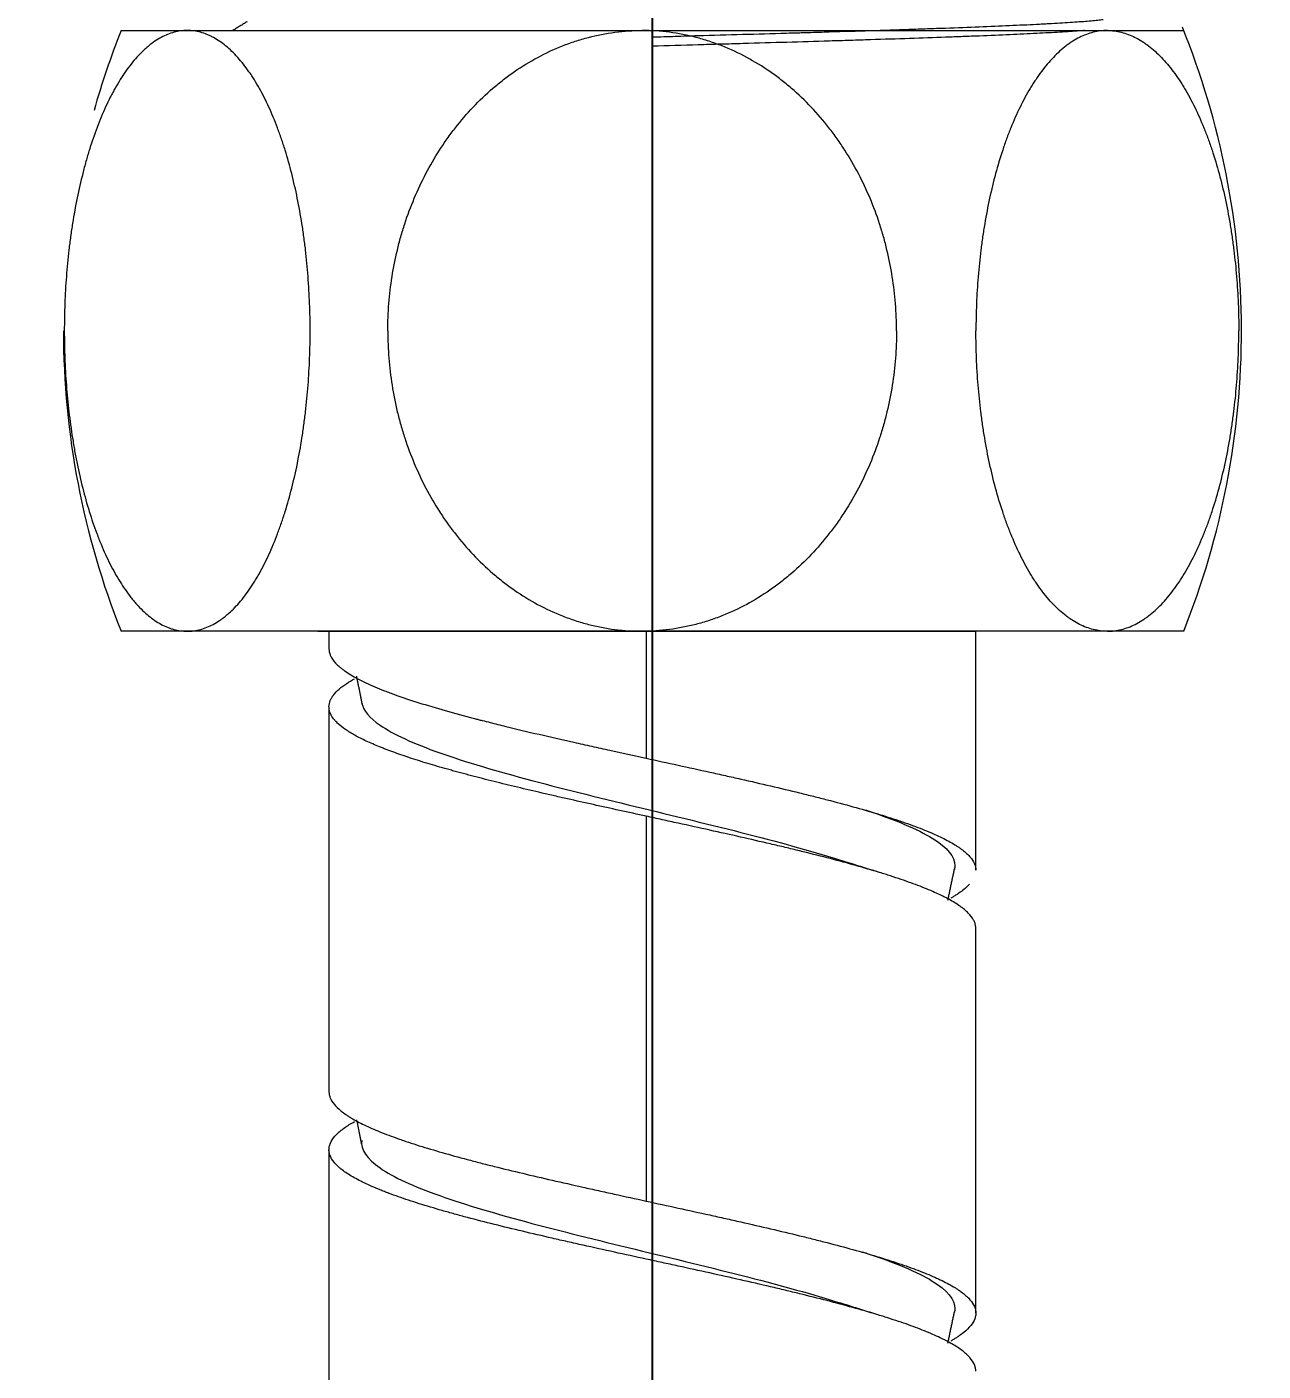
# Model space of a CAD drawing. Header units: millimetres. Extents: x 14183 to 14777, y -4239 to -3399.
# Drawn here: x 14662.99 to 14669.68, y -3946.28 to -3939 of the extents above; entities that cross this region are included whole.
import ezdxf

# ---------------------------------------------------------------- set-up
doc = ezdxf.new("R2010")
doc.units = ezdxf.units.MM
doc.header["$LTSCALE"] = 0.1
doc.linetypes.add('CENTER2', pattern=[28.575, 19.05, -3.175, 3.175, -3.175])
doc.linetypes.add('HIDDENX2', pattern=[19.05, 12.7, -6.35])
doc.layers.get('0').update_dxf_attribs({"lineweight": 15})
doc.layers.add('DIM', color=3, linetype='Continuous', lineweight=9)
doc.layers.add('HIDDEN', color=8, linetype='HIDDENX2')
doc.styles.add('ARIAL', font='arial.ttf')
doc.dimstyles.new('사본 ISO-25', dxfattribs={"dimtxt": 4, "dimasz": 3.5, "dimexe": 0.5, "dimexo": 0.625, "dimgap": 1.5, "dimtad": 1, "dimtih": 1, "dimtoh": 1, "dimdec": 1, "dimlfac": 4, "dimdsep": 46, "dimtxsty": 'ARIAL', "dimcen": 0, "dimclrd": 3, "dimclre": 3, "dimclrt": 3, "dimadec": 1, "dimazin": 0, "dimtfac": 1, "dimtdec": 1, "dimtmove": 0, "dimatfit": 3, "dimfxl": 1.25, "dimtfill": 1, "dimarcsym": 0})

# ---------------------------------------------------------------- blocks, each defined once
blk = doc.blocks.new('*D92')
at = {"layer": 'Defpoints', "color": 0, "transparency": 16777216}
for p in [(14635.0957, -3936.6247), (14681.7165, -3968.0397), (14681.7165, -3979.6624)]:
    blk.add_point(p, dxfattribs=at)
at = {"layer": 'DIM', "color": 3, "lineweight": -2, "transparency": 16777216}
for p, q in [((14635.0957, -3937.2497), (14635.0957, -3980.1624)), ((14681.7165, -3968.6647), (14681.7165, -3980.1624)), ((14638.5957, -3979.6624), (14650.3304, -3979.6624)), ((14678.2165, -3979.6624), (14666.4818, -3979.6624))]:
    blk.add_line(p, q, dxfattribs=at)
at = {"layer": 'DIM', "color": 3, "transparency": 16777216}
for points in [[(14638.5957, -3979.0791), (14638.5957, -3980.2458), (14635.0957, -3979.6624)], [(14678.2165, -3979.0791), (14678.2165, -3980.2458), (14681.7165, -3979.6624)]]:
    blk.add_solid(points, dxfattribs=at)
at = {"layer": 'DIM', "color": 3, "transparency": 16777216, "insert": (14658.4061, -3979.6624), "char_height": 4, "attachment_point": 5, "style": 'ARIAL', "bg_fill": 3, "box_fill_scale": 1.1, "bg_fill_color": 256, "bg_fill_true_color": 13158600, "bg_fill_transparency": 0}
blk.add_mtext('186.5', dxfattribs=at)

msp = doc.modelspace()

# ---------------------------------------------------------------- linework, layer by layer
at = {"linetype": 'Continuous', "lineweight": 18, "extrusion": (-1, -2.22045e-16, 0)}
for p, q in [((14663.496, -3939.0238), (14663.8539, -3939.0238)), ((14663.8539, -3942.2738), (14663.496, -3942.2738)), ((14666.3156, -3942.2738), (14663.8539, -3942.2738)), ((14664.6209, -3942.2738), (14664.6209, -3942.3689)), ((14664.6209, -3942.2738), (14666.3372, -3942.2738)), ((14668.8326, -3942.2737), (14666.3156, -3942.2737)), ((14666.3372, -3942.2738), (14668.1209, -3942.2738)), ((14668.1209, -3943.5669), (14668.1209, -3942.2738)), ((14669.246, -3942.2738), (14668.8327, -3942.2738)), ((14664.6209, -3942.6828), (14664.6209, -3944.7648)), ((14668.1209, -3945.9627), (14668.1209, -3943.8808)), ((14664.6209, -3945.0787), (14664.6209, -3947.1607))]:
    msp.add_line(p, q, dxfattribs=at)
at = {"linetype": 'Continuous', "lineweight": 18}
for start_param, end_param in [(1.190819, 1.295117), (1.570795, 1.950766)]:
    msp.add_ellipse((14667.5645, -3940.6488), major_axis=(0, 4.3812), ratio=0.999814, start_param=start_param, end_param=end_param, dxfattribs=at)
for points, knots in [([(14666.371, -3939.0583), (14666.4122, -3939.0573), (14666.4534, -3939.0561), (14666.5352, -3939.0536), (14666.576, -3939.0524), (14666.6978, -3939.0489), (14666.7784, -3939.0466), (14666.9381, -3939.0421), (14667.0173, -3939.0399), (14667.1155, -3939.037), (14667.1448, -3939.0362), (14667.1741, -3939.0353), (14667.1936, -3939.0348), (14667.2034, -3939.0345), (14667.2519, -3939.033), (14667.2903, -3939.0319), (14667.4038, -3939.0285), (14667.5512, -3939.024), (14667.691, -3939.0194), (14667.7929, -3939.016), (14667.8264, -3939.0148), (14667.8758, -3939.0131), (14667.8922, -3939.0125), (14667.9247, -3939.0113), (14667.9408, -3939.0108), (14668.0205, -3939.0079), (14668.0811, -3939.0056), (14668.1964, -3939.001), (14668.2511, -3938.9988), (14668.3545, -3938.9942), (14668.4033, -3938.9919), (14668.4604, -3938.989), (14668.4716, -3938.9884), (14668.4882, -3938.9876), (14668.4936, -3938.9873), (14668.5044, -3938.9867), (14668.5312, -3938.9853), (14668.5565, -3938.9839), (14668.6143, -3938.9804), (14668.684, -3938.9759), (14668.739, -3938.9713), (14668.7747, -3938.9679), (14668.7857, -3938.9667), (14668.8007, -3938.965), (14668.8055, -3938.9644), (14668.81, -3938.9638), (14668.8101, -3938.9638), (14668.8101, -3938.9638)], [0, 0, 0, 0, 0.036358, 0.036358, 0.072717, 0.072717, 0.145433, 0.145433, 0.21815, 0.21815, 0.236329, 0.245419, 0.245419, 0.254508, 0.254508, 0.290867, 0.290867, 0.363583, 0.4363, 0.4363, 0.472659, 0.472659, 0.490838, 0.490838, 0.509017, 0.509017, 0.581734, 0.581734, 0.65445, 0.65445, 0.727167, 0.727167, 0.745346, 0.745346, 0.754436, 0.754436, 0.763525, 0.799884, 0.799884, 0.8726, 0.945317, 0.945317, 0.981675, 0.981675, 0.999855, 0.999855, 1, 1, 1, 1]), ([(14663.8539, -3939.0238), (14663.8299, -3939.0238), (14663.8062, -3939.027), (14663.7594, -3939.0395), (14663.7362, -3939.0488), (14663.6906, -3939.0732), (14663.6681, -3939.0884), (14663.6431, -3939.1087), (14663.6403, -3939.1111), (14663.6348, -3939.1158), (14663.632, -3939.1182), (14663.6237, -3939.1255), (14663.6074, -3939.1406), (14663.5914, -3939.1572), (14663.5601, -3939.192), (14663.54, -3939.2175), (14663.5011, -3939.2731), (14663.4823, -3939.303), (14663.4597, -3939.3432), (14663.4553, -3939.3514), (14663.4464, -3939.368), (14663.442, -3939.3764), (14663.429, -3939.402), (14663.4206, -3939.4195), (14663.396, -3939.473), (14663.3806, -3939.5102), (14663.3514, -3939.5874), (14663.3376, -3939.6275), (14663.3215, -3939.6793), (14663.3183, -3939.6897), (14663.312, -3939.7108), (14663.309, -3939.7215), (14663.2999, -3939.7535), (14663.2942, -3939.7751), (14663.2776, -3939.8404), (14663.2675, -3939.8847), (14663.249, -3939.9749), (14663.2408, -3940.0208), (14663.2297, -3940.0908), (14663.2244, -3940.1261), (14663.2197, -3940.1617), (14663.2167, -3940.1856), (14663.2153, -3940.1976), (14663.2083, -3940.2577), (14663.2036, -3940.3061), (14663.1962, -3940.4032), (14663.1907, -3940.5008), (14663.1888, -3940.5993), (14663.1888, -3940.6488)], [0, 0, 0, 0, 0.0625, 0.0625, 0.125, 0.125, 0.1875, 0.1875, 0.195312, 0.195312, 0.203125, 0.203125, 0.21875, 0.25, 0.25, 0.3125, 0.3125, 0.375, 0.375, 0.390625, 0.390625, 0.40625, 0.40625, 0.4375, 0.4375, 0.5, 0.5, 0.5625, 0.5625, 0.578125, 0.578125, 0.59375, 0.59375, 0.625, 0.625, 0.6875, 0.6875, 0.75, 0.75, 0.78125, 0.796875, 0.796875, 0.8125, 0.8125, 0.875, 0.875, 0.9375, 1, 1, 1, 1]), ([(14664.519, -3940.6488), (14664.519, -3940.5993), (14664.5171, -3940.5009), (14664.5088, -3940.355), (14664.4996, -3940.2588), (14664.4913, -3940.1871), (14664.4868, -3940.1514), (14664.4818, -3940.1159), (14664.4783, -3940.0922), (14664.4765, -3940.0804), (14664.4672, -3940.0217), (14664.4589, -3939.9757), (14664.4405, -3939.8855), (14664.4304, -3939.8413), (14664.4085, -3939.7547), (14664.3966, -3939.7123), (14664.3773, -3939.6502), (14664.3706, -3939.6298), (14664.3603, -3939.5995), (14664.3567, -3939.5894), (14664.3496, -3939.5696), (14664.346, -3939.5598), (14664.3277, -3939.5112), (14664.3122, -3939.474), (14664.2797, -3939.403), (14664.2626, -3939.3692), (14664.2357, -3939.3211), (14664.2265, -3939.3055), (14664.2124, -3939.2829), (14664.2076, -3939.2754), (14664.198, -3939.2608), (14664.1931, -3939.2536), (14664.1685, -3939.2183), (14664.1482, -3939.1926), (14664.1067, -3939.1463), (14664.0853, -3939.1257), (14664.0415, -3939.0897), (14664.019, -3939.0743), (14663.9902, -3939.0587), (14663.9844, -3939.0557), (14663.9726, -3939.0502), (14663.9668, -3939.0476), (14663.9491, -3939.0405), (14663.9373, -3939.0365), (14663.9018, -3939.027), (14663.8779, -3939.0238), (14663.8539, -3939.0238)], [0, 0, 0, 0, 0.0625, 0.125, 0.1875, 0.1875, 0.21875, 0.234375, 0.234375, 0.25, 0.25, 0.3125, 0.3125, 0.375, 0.375, 0.4375, 0.4375, 0.46875, 0.46875, 0.484375, 0.484375, 0.5, 0.5, 0.5625, 0.5625, 0.625, 0.625, 0.65625, 0.65625, 0.671875, 0.671875, 0.6875, 0.6875, 0.75, 0.75, 0.8125, 0.8125, 0.875, 0.875, 0.890625, 0.890625, 0.90625, 0.90625, 0.9375, 0.9375, 1, 1, 1, 1]), ([(14663.8539, -3939.0238), (14663.8844, -3939.0238), (14663.9489, -3939.0238), (14664.0555, -3939.0238), (14664.172, -3939.0238), (14664.2562, -3939.0238), (14664.311, -3939.0238), (14664.3221, -3939.0238), (14664.3443, -3939.0238), (14664.378, -3939.0238), (14664.4123, -3939.0238), (14664.4819, -3939.0238), (14664.5771, -3939.0238), (14664.727, -3939.0238), (14664.884, -3939.0238), (14664.9935, -3939.0238), (14665.0634, -3939.0238), (14665.0775, -3939.0238), (14665.1058, -3939.0238), (14665.12, -3939.0238), (14665.1627, -3939.0238), (14665.1913, -3939.0238), (14665.2777, -3939.0238), (14665.394, -3939.0238), (14665.5718, -3939.0238), (14665.7532, -3939.0238), (14665.8764, -3939.0238), (14665.9697, -3939.0238), (14666.001, -3939.0238), (14666.0638, -3939.0238), (14666.0952, -3939.0238), (14666.1896, -3939.0238), (14666.2526, -3939.0238), (14666.3159, -3939.0238)], [0, 0, 0, 0, 0.0625, 0.125, 0.1875, 0.25, 0.25, 0.265625, 0.265625, 0.28125, 0.3125, 0.3125, 0.375, 0.4375, 0.5, 0.5625, 0.5625, 0.578125, 0.578125, 0.59375, 0.59375, 0.625, 0.625, 0.6875, 0.75, 0.8125, 0.875, 0.875, 0.90625, 0.90625, 0.9375, 0.9375, 1, 1, 1, 1]), ([(14664.9394, -3940.6488), (14664.9394, -3940.5993), (14664.9433, -3940.5009), (14664.9604, -3940.3552), (14664.9794, -3940.2592), (14664.9966, -3940.1877), (14665.0058, -3940.152), (14665.0163, -3940.1166), (14665.0234, -3940.0929), (14665.0272, -3940.0812), (14665.0464, -3940.0224), (14665.0636, -3939.9762), (14665.1017, -3939.8858), (14665.1226, -3939.8415), (14665.1681, -3939.7547), (14665.1928, -3939.7122), (14665.2261, -3939.6604), (14665.2329, -3939.6501), (14665.2467, -3939.6296), (14665.2538, -3939.6194), (14665.2752, -3939.5891), (14665.2899, -3939.5694), (14665.3354, -3939.5112), (14665.3674, -3939.4739), (14665.4349, -3939.4028), (14665.4704, -3939.3688), (14665.5171, -3939.3285), (14665.5265, -3939.3206), (14665.5457, -3939.3049), (14665.5554, -3939.2972), (14665.5848, -3939.2745), (14665.6046, -3939.2599), (14665.6653, -3939.218), (14665.7071, -3939.1923), (14665.7934, -3939.1459), (14665.8379, -3939.1251), (14665.8955, -3939.1024), (14665.9071, -3939.098), (14665.9304, -3939.0896), (14665.9421, -3939.0856), (14665.9773, -3939.0741), (14666.0009, -3939.0672), (14666.072, -3939.0488), (14666.12, -3939.0395), (14666.2171, -3939.027), (14666.2662, -3939.0238), (14666.3159, -3939.0238)], [0, 0, 0, 0, 0.0625, 0.125, 0.1875, 0.1875, 0.21875, 0.234375, 0.234375, 0.25, 0.25, 0.3125, 0.3125, 0.375, 0.375, 0.4375, 0.4375, 0.453125, 0.453125, 0.46875, 0.46875, 0.5, 0.5, 0.5625, 0.5625, 0.625, 0.625, 0.640625, 0.640625, 0.65625, 0.65625, 0.6875, 0.6875, 0.75, 0.75, 0.8125, 0.8125, 0.828125, 0.828125, 0.84375, 0.84375, 0.875, 0.875, 0.9375, 0.9375, 1, 1, 1, 1]), ([(14667.6917, -3940.6488), (14667.6917, -3940.5993), (14667.6879, -3940.501), (14667.6707, -3940.3553), (14667.6517, -3940.2593), (14667.6346, -3940.1878), (14667.6253, -3940.1521), (14667.6149, -3940.1167), (14667.6077, -3940.0931), (14667.604, -3940.0813), (14667.5848, -3940.0225), (14667.5676, -3939.9764), (14667.5295, -3939.886), (14667.5086, -3939.8416), (14667.4631, -3939.7549), (14667.4385, -3939.7124), (14667.4052, -3939.6606), (14667.3984, -3939.6503), (14667.3846, -3939.6298), (14667.3775, -3939.6196), (14667.3561, -3939.5894), (14667.3414, -3939.5696), (14667.2959, -3939.5114), (14667.264, -3939.4742), (14667.1965, -3939.403), (14667.161, -3939.369), (14667.1143, -3939.3288), (14667.1049, -3939.3208), (14667.0857, -3939.3052), (14667.076, -3939.2974), (14667.0467, -3939.2747), (14667.0268, -3939.2601), (14666.9662, -3939.2182), (14666.9244, -3939.1925), (14666.8381, -3939.1461), (14666.7936, -3939.1253), (14666.7361, -3939.1026), (14666.7245, -3939.0982), (14666.7012, -3939.0898), (14666.6895, -3939.0857), (14666.6543, -3939.0743), (14666.6308, -3939.0674), (14666.5596, -3939.0489), (14666.5117, -3939.0396), (14666.4146, -3939.027), (14666.3655, -3939.0238), (14666.3159, -3939.0238)], [0, 0, 0, 0, 0.0625, 0.125, 0.1875, 0.1875, 0.21875, 0.234375, 0.234375, 0.25, 0.25, 0.3125, 0.3125, 0.375, 0.375, 0.4375, 0.4375, 0.453125, 0.453125, 0.46875, 0.46875, 0.5, 0.5, 0.5625, 0.5625, 0.625, 0.625, 0.640625, 0.640625, 0.65625, 0.65625, 0.6875, 0.6875, 0.75, 0.75, 0.8125, 0.8125, 0.828125, 0.828125, 0.84375, 0.84375, 0.875, 0.875, 0.9375, 0.9375, 1, 1, 1, 1]), ([(14666.3159, -3939.0238), (14666.3791, -3939.0238), (14666.505, -3939.0238), (14666.6924, -3939.0238), (14666.8784, -3939.0238), (14667.0014, -3939.0238), (14667.078, -3939.0238), (14667.0933, -3939.0238), (14667.1238, -3939.0238), (14667.1695, -3939.0238), (14667.2146, -3939.0238), (14667.3042, -3939.0238), (14667.422, -3939.0238), (14667.5937, -3939.0238), (14667.7605, -3939.0238), (14667.8683, -3939.0238), (14667.9346, -3939.0238), (14667.9478, -3939.0238), (14667.9742, -3939.0238), (14667.9873, -3939.0238), (14668.0262, -3939.0238), (14668.0519, -3939.0238), (14668.1277, -3939.0238), (14668.2259, -3939.0238), (14668.3648, -3939.0238), (14668.4954, -3939.0238), (14668.5769, -3939.0238), (14668.6358, -3939.0238), (14668.6551, -3939.0238), (14668.6929, -3939.0238), (14668.7114, -3939.0238), (14668.7656, -3939.0238), (14668.8, -3939.0238), (14668.8326, -3939.0238)], [0, 0, 0, 0, 0.0625, 0.125, 0.1875, 0.25, 0.25, 0.265625, 0.265625, 0.28125, 0.3125, 0.3125, 0.375, 0.4375, 0.5, 0.5625, 0.5625, 0.578125, 0.578125, 0.59375, 0.59375, 0.625, 0.625, 0.6875, 0.75, 0.8125, 0.875, 0.875, 0.90625, 0.90625, 0.9375, 0.9375, 1, 1, 1, 1]), ([(14668.7098, -3939.0238), (14668.7007, -3939.0245), (14668.6913, -3939.0253), (14668.6658, -3939.0271), (14668.6492, -3939.0283), (14668.6229, -3939.03), (14668.6138, -3939.0306), (14668.5953, -3939.0317), (14668.5858, -3939.0323), (14668.5375, -3939.0352), (14668.4955, -3939.0375), (14668.405, -3939.0421), (14668.3566, -3939.0443), (14668.2532, -3939.0489), (14668.1983, -3939.0512), (14668.1327, -3939.0538), (14668.1254, -3939.0541), (14668.1106, -3939.0546), (14668.0884, -3939.0555), (14668.0357, -3939.0575), (14667.9893, -3939.0592), (14667.8946, -3939.0627), (14667.7639, -3939.0672), (14667.624, -3939.0718), (14667.5156, -3939.0752), (14667.4789, -3939.0764), (14667.4043, -3939.0787), (14667.3667, -3939.0798), (14667.2531, -3939.0833), (14667.1763, -3939.0856), (14667.0205, -3939.0901), (14666.9415, -3939.0924), (14666.8214, -3939.0958), (14666.7811, -3939.097), (14666.7203, -3939.0987), (14666.6999, -3939.0993), (14666.6591, -3939.1004), (14666.6386, -3939.101), (14666.5359, -3939.1039), (14666.4535, -3939.1062), (14666.371, -3939.1085)], [0, 0, 0, 0, 0.025499, 0.025499, 0.066104, 0.066104, 0.086406, 0.086406, 0.106708, 0.106708, 0.187916, 0.187916, 0.269125, 0.269125, 0.350333, 0.350333, 0.360484, 0.360484, 0.370635, 0.390937, 0.431541, 0.431541, 0.51275, 0.593958, 0.593958, 0.634562, 0.634562, 0.675166, 0.675166, 0.756375, 0.756375, 0.837583, 0.837583, 0.878187, 0.878187, 0.89849, 0.89849, 0.918792, 0.918792, 1, 1, 1, 1]), ([(14668.8326, -3939.0238), (14668.807, -3939.0238), (14668.7816, -3939.027), (14668.7314, -3939.0395), (14668.7067, -3939.0488), (14668.6699, -3939.0673), (14668.6577, -3939.0742), (14668.6395, -3939.0857), (14668.6335, -3939.0897), (14668.6214, -3939.0981), (14668.6154, -3939.1025), (14668.5857, -3939.1252), (14668.5627, -3939.146), (14668.5181, -3939.1924), (14668.4966, -3939.2181), (14668.4652, -3939.26), (14668.4549, -3939.2746), (14668.4398, -3939.2973), (14668.4348, -3939.305), (14668.4249, -3939.3207), (14668.42, -3939.3287), (14668.3959, -3939.3689), (14668.3775, -3939.4029), (14668.3427, -3939.4741), (14668.3261, -3939.5113), (14668.3027, -3939.5695), (14668.295, -3939.5893), (14668.284, -3939.6195), (14668.2803, -3939.6297), (14668.2732, -3939.6502), (14668.2697, -3939.6605), (14668.2525, -3939.7123), (14668.2397, -3939.7548), (14668.2162, -3939.8416), (14668.2054, -3939.8859), (14668.1857, -3939.9763), (14668.1768, -3940.0224), (14668.1669, -3940.0812), (14668.165, -3940.093), (14668.1613, -3940.1166), (14668.1559, -3940.1521), (14668.1511, -3940.1877), (14668.1422, -3940.2593), (14668.1324, -3940.3552), (14668.1236, -3940.501), (14668.1216, -3940.5993), (14668.1216, -3940.6488)], [0, 0, 0, 0, 0.0625, 0.0625, 0.125, 0.125, 0.15625, 0.15625, 0.171875, 0.171875, 0.1875, 0.1875, 0.25, 0.25, 0.3125, 0.3125, 0.34375, 0.34375, 0.359375, 0.359375, 0.375, 0.375, 0.4375, 0.4375, 0.5, 0.5, 0.53125, 0.53125, 0.546875, 0.546875, 0.5625, 0.5625, 0.625, 0.625, 0.6875, 0.6875, 0.75, 0.75, 0.765625, 0.765625, 0.78125, 0.8125, 0.8125, 0.875, 0.9375, 1, 1, 1, 1]), ([(14668.8326, -3939.0238), (14668.8653, -3939.0238), (14668.9267, -3939.0238), (14669.0076, -3939.0238), (14669.0771, -3939.0238), (14669.1159, -3939.0238), (14669.1378, -3939.0238), (14669.1421, -3939.0238), (14669.1503, -3939.0238), (14669.1623, -3939.0238), (14669.1731, -3939.0238), (14669.1932, -3939.0238), (14669.2158, -3939.0238), (14669.2377, -3939.0238), (14669.2451, -3939.0238), (14669.2459, -3939.0238), (14669.2459, -3939.0238)], [0, 0, 0, 0, 0.120708, 0.241416, 0.362124, 0.482832, 0.482832, 0.513009, 0.513009, 0.543186, 0.60354, 0.60354, 0.724248, 0.844956, 0.965664, 1, 1, 1, 1]), ([(14668.8326, -3939.0238), (14668.8583, -3939.0238), (14668.8836, -3939.027), (14668.9338, -3939.0395), (14668.9586, -3939.0488), (14668.9954, -3939.0673), (14669.0075, -3939.0742), (14669.0257, -3939.0857), (14669.0318, -3939.0897), (14669.0438, -3939.0981), (14669.0498, -3939.1025), (14669.0795, -3939.1252), (14669.1025, -3939.146), (14669.1471, -3939.1924), (14669.1687, -3939.2181), (14669.2, -3939.26), (14669.2103, -3939.2746), (14669.2255, -3939.2973), (14669.2305, -3939.305), (14669.2404, -3939.3207), (14669.2453, -3939.3287), (14669.2694, -3939.3689), (14669.2877, -3939.4029), (14669.3226, -3939.4741), (14669.3391, -3939.5113), (14669.3626, -3939.5695), (14669.3702, -3939.5893), (14669.3813, -3939.6195), (14669.3849, -3939.6297), (14669.3921, -3939.6502), (14669.3956, -3939.6605), (14669.4128, -3939.7123), (14669.4255, -3939.7548), (14669.449, -3939.8416), (14669.4598, -3939.8859), (14669.4795, -3939.9763), (14669.4884, -3940.0224), (14669.4983, -3940.0812), (14669.5003, -3940.093), (14669.504, -3940.1166), (14669.5093, -3940.1521), (14669.5141, -3940.1877), (14669.523, -3940.2593), (14669.5328, -3940.3552), (14669.5417, -3940.501), (14669.5437, -3940.5993), (14669.5437, -3940.6488)], [0, 0, 0, 0, 0.0625, 0.0625, 0.125, 0.125, 0.15625, 0.15625, 0.171875, 0.171875, 0.1875, 0.1875, 0.25, 0.25, 0.3125, 0.3125, 0.34375, 0.34375, 0.359375, 0.359375, 0.375, 0.375, 0.4375, 0.4375, 0.5, 0.5, 0.53125, 0.53125, 0.546875, 0.546875, 0.5625, 0.5625, 0.625, 0.625, 0.6875, 0.6875, 0.75, 0.75, 0.765625, 0.765625, 0.78125, 0.8125, 0.8125, 0.875, 0.9375, 1, 1, 1, 1]), ([(14669.2459, -3942.2738), (14669.3493, -3942.0137), (14669.506, -3941.4802), (14669.5859, -3940.6387), (14669.5021, -3939.7977), (14669.3431, -3939.2652), (14669.2387, -3939.0057)], [0, 0, 0, 0, 0.247784, 0.500109, 0.752377, 1, 1, 1, 1]), ([(14663.1888, -3940.6488), (14663.1888, -3940.6983), (14663.1907, -3940.7967), (14663.1989, -3940.9425), (14663.2081, -3941.0384), (14663.2192, -3941.1337), (14663.2256, -3941.181), (14663.2349, -3941.2397), (14663.2368, -3941.2515), (14663.2407, -3941.2748), (14663.2468, -3941.3097), (14663.2534, -3941.344), (14663.2672, -3941.4118), (14663.2773, -3941.456), (14663.2992, -3941.5424), (14663.311, -3941.5845), (14663.3365, -3941.6668), (14663.3502, -3941.7069), (14663.3685, -3941.7555), (14663.3722, -3941.7652), (14663.3798, -3941.7844), (14663.3837, -3941.7939), (14663.3953, -3941.8221), (14663.4033, -3941.8404), (14663.4279, -3941.894), (14663.445, -3941.9279), (14663.4808, -3941.992), (14663.4995, -3942.0221), (14663.5289, -3942.0643), (14663.5389, -3942.0778), (14663.5542, -3942.0973), (14663.5593, -3942.1037), (14663.5697, -3942.116), (14663.5749, -3942.122), (14663.6011, -3942.1513), (14663.6226, -3942.172), (14663.6664, -3942.208), (14663.6889, -3942.2233), (14663.7232, -3942.2419), (14663.7348, -3942.2474), (14663.7524, -3942.2545), (14663.7583, -3942.2567), (14663.7702, -3942.2607), (14663.7761, -3942.2625), (14663.8059, -3942.2706), (14663.8298, -3942.2738), (14663.8539, -3942.2738)], [0, 0, 0, 0, 0.0625, 0.125, 0.1875, 0.1875, 0.25, 0.25, 0.265625, 0.265625, 0.28125, 0.3125, 0.3125, 0.375, 0.375, 0.4375, 0.4375, 0.5, 0.5, 0.515625, 0.515625, 0.53125, 0.53125, 0.5625, 0.5625, 0.625, 0.625, 0.6875, 0.6875, 0.71875, 0.71875, 0.734375, 0.734375, 0.75, 0.75, 0.8125, 0.8125, 0.875, 0.875, 0.90625, 0.90625, 0.921875, 0.921875, 0.9375, 0.9375, 1, 1, 1, 1]), ([(14663.8539, -3942.2738), (14663.8779, -3942.2738), (14663.9016, -3942.2706), (14663.9485, -3942.258), (14663.9717, -3942.2487), (14664.0061, -3942.2303), (14664.0175, -3942.2234), (14664.0345, -3942.2119), (14664.0402, -3942.2079), (14664.0514, -3942.1995), (14664.057, -3942.1951), (14664.0848, -3942.1724), (14664.1064, -3942.1516), (14664.1481, -3942.1051), (14664.1683, -3942.0795), (14664.1976, -3942.0375), (14664.2072, -3942.023), (14664.2214, -3942.0003), (14664.2261, -3941.9925), (14664.2353, -3941.9769), (14664.2399, -3941.9689), (14664.2625, -3941.9287), (14664.2796, -3941.8947), (14664.3122, -3941.8235), (14664.3277, -3941.7863), (14664.3496, -3941.7281), (14664.3568, -3941.7083), (14664.3671, -3941.678), (14664.3705, -3941.6679), (14664.3772, -3941.6474), (14664.3805, -3941.6371), (14664.3966, -3941.5852), (14664.4085, -3941.5428), (14664.4305, -3941.456), (14664.4406, -3941.4117), (14664.459, -3941.3213), (14664.4673, -3941.2751), (14664.4766, -3941.2164), (14664.4784, -3941.2046), (14664.4819, -3941.181), (14664.4869, -3941.1455), (14664.4914, -3941.1098), (14664.4997, -3941.0383), (14664.5089, -3940.9423), (14664.5171, -3940.7966), (14664.519, -3940.6983), (14664.519, -3940.6488)], [0, 0, 0, 0, 0.0625, 0.0625, 0.125, 0.125, 0.15625, 0.15625, 0.171875, 0.171875, 0.1875, 0.1875, 0.25, 0.25, 0.3125, 0.3125, 0.34375, 0.34375, 0.359375, 0.359375, 0.375, 0.375, 0.4375, 0.4375, 0.5, 0.5, 0.53125, 0.53125, 0.546875, 0.546875, 0.5625, 0.5625, 0.625, 0.625, 0.6875, 0.6875, 0.75, 0.75, 0.765625, 0.765625, 0.78125, 0.8125, 0.8125, 0.875, 0.9375, 1, 1, 1, 1]), ([(14664.9394, -3940.6488), (14664.9394, -3940.6983), (14664.9433, -3940.7966), (14664.9604, -3940.9423), (14664.9794, -3941.0383), (14664.9965, -3941.1098), (14665.0058, -3941.1455), (14665.0162, -3941.181), (14665.0234, -3941.2046), (14665.0271, -3941.2164), (14665.0464, -3941.2751), (14665.0636, -3941.3213), (14665.1017, -3941.4117), (14665.1225, -3941.456), (14665.1681, -3941.5428), (14665.1927, -3941.5852), (14665.226, -3941.6371), (14665.2328, -3941.6474), (14665.2466, -3941.6679), (14665.2537, -3941.678), (14665.2751, -3941.7083), (14665.2899, -3941.7281), (14665.3353, -3941.7863), (14665.3673, -3941.8235), (14665.4348, -3941.8947), (14665.4702, -3941.9287), (14665.5169, -3941.9689), (14665.5264, -3941.9769), (14665.5456, -3941.9925), (14665.5553, -3942.0003), (14665.5846, -3942.023), (14665.6045, -3942.0375), (14665.6651, -3942.0795), (14665.7069, -3942.1051), (14665.7932, -3942.1516), (14665.8377, -3942.1724), (14665.8952, -3942.1951), (14665.9069, -3942.1995), (14665.9302, -3942.2079), (14665.9419, -3942.2119), (14665.977, -3942.2234), (14666.0006, -3942.2303), (14666.0718, -3942.2487), (14666.1197, -3942.258), (14666.2168, -3942.2706), (14666.2659, -3942.2738), (14666.3156, -3942.2738)], [0, 0, 0, 0, 0.0625, 0.125, 0.1875, 0.1875, 0.21875, 0.234375, 0.234375, 0.25, 0.25, 0.3125, 0.3125, 0.375, 0.375, 0.4375, 0.4375, 0.453125, 0.453125, 0.46875, 0.46875, 0.5, 0.5, 0.5625, 0.5625, 0.625, 0.625, 0.640625, 0.640625, 0.65625, 0.65625, 0.6875, 0.6875, 0.75, 0.75, 0.8125, 0.8125, 0.828125, 0.828125, 0.84375, 0.84375, 0.875, 0.875, 0.9375, 0.9375, 1, 1, 1, 1]), ([(14667.6917, -3940.6488), (14667.6917, -3940.6983), (14667.6879, -3940.7966), (14667.6707, -3940.9423), (14667.6517, -3941.0383), (14667.6346, -3941.1098), (14667.6253, -3941.1455), (14667.6149, -3941.181), (14667.6077, -3941.2046), (14667.604, -3941.2164), (14667.5848, -3941.2751), (14667.5676, -3941.3213), (14667.5295, -3941.4117), (14667.5086, -3941.456), (14667.4631, -3941.5428), (14667.4384, -3941.5852), (14667.4051, -3941.6371), (14667.3983, -3941.6474), (14667.3845, -3941.6679), (14667.3775, -3941.6781), (14667.356, -3941.7083), (14667.3413, -3941.7281), (14667.2958, -3941.7863), (14667.2638, -3941.8235), (14667.1964, -3941.8947), (14667.1609, -3941.9287), (14667.1142, -3941.9689), (14667.1047, -3941.9769), (14667.0856, -3941.9925), (14667.0759, -3942.0003), (14667.0465, -3942.023), (14667.0266, -3942.0375), (14666.966, -3942.0795), (14666.9242, -3942.1051), (14666.8379, -3942.1516), (14666.7934, -3942.1724), (14666.7359, -3942.1951), (14666.7243, -3942.1995), (14666.701, -3942.2079), (14666.6893, -3942.2119), (14666.6541, -3942.2234), (14666.6305, -3942.2303), (14666.5594, -3942.2487), (14666.5114, -3942.258), (14666.4143, -3942.2706), (14666.3652, -3942.2738), (14666.3156, -3942.2738)], [0, 0, 0, 0, 0.0625, 0.125, 0.1875, 0.1875, 0.21875, 0.234375, 0.234375, 0.25, 0.25, 0.3125, 0.3125, 0.375, 0.375, 0.4375, 0.4375, 0.453125, 0.453125, 0.46875, 0.46875, 0.5, 0.5, 0.5625, 0.5625, 0.625, 0.625, 0.640625, 0.640625, 0.65625, 0.65625, 0.6875, 0.6875, 0.75, 0.75, 0.8125, 0.8125, 0.828125, 0.828125, 0.84375, 0.84375, 0.875, 0.875, 0.9375, 0.9375, 1, 1, 1, 1]), ([(14668.8326, -3942.2738), (14668.807, -3942.2738), (14668.7816, -3942.2706), (14668.7314, -3942.2581), (14668.7067, -3942.2487), (14668.6699, -3942.2303), (14668.6577, -3942.2234), (14668.6395, -3942.2119), (14668.6335, -3942.2079), (14668.6214, -3942.1995), (14668.6154, -3942.1951), (14668.5857, -3942.1724), (14668.5627, -3942.1516), (14668.5181, -3942.1051), (14668.4966, -3942.0795), (14668.4652, -3942.0375), (14668.4549, -3942.023), (14668.4398, -3942.0003), (14668.4348, -3941.9925), (14668.4249, -3941.9769), (14668.42, -3941.9689), (14668.3958, -3941.9287), (14668.3775, -3941.8947), (14668.3427, -3941.8235), (14668.3261, -3941.7863), (14668.3027, -3941.7281), (14668.295, -3941.7083), (14668.284, -3941.6781), (14668.2803, -3941.6679), (14668.2732, -3941.6474), (14668.2697, -3941.6371), (14668.2525, -3941.5852), (14668.2397, -3941.5428), (14668.2162, -3941.456), (14668.2054, -3941.4117), (14668.1857, -3941.3213), (14668.1768, -3941.2751), (14668.1669, -3941.2164), (14668.165, -3941.2046), (14668.1613, -3941.181), (14668.1559, -3941.1455), (14668.1511, -3941.1098), (14668.1422, -3941.0383), (14668.1324, -3940.9423), (14668.1236, -3940.7966), (14668.1216, -3940.6983), (14668.1216, -3940.6488)], [0, 0, 0, 0, 0.0625, 0.0625, 0.125, 0.125, 0.15625, 0.15625, 0.171875, 0.171875, 0.1875, 0.1875, 0.25, 0.25, 0.3125, 0.3125, 0.34375, 0.34375, 0.359375, 0.359375, 0.375, 0.375, 0.4375, 0.4375, 0.5, 0.5, 0.53125, 0.53125, 0.546875, 0.546875, 0.5625, 0.5625, 0.625, 0.625, 0.6875, 0.6875, 0.75, 0.75, 0.765625, 0.765625, 0.78125, 0.8125, 0.8125, 0.875, 0.9375, 1, 1, 1, 1]), ([(14668.8326, -3942.2738), (14668.8583, -3942.2738), (14668.8836, -3942.2706), (14668.9338, -3942.2581), (14668.9586, -3942.2487), (14668.9954, -3942.2303), (14669.0075, -3942.2234), (14669.0257, -3942.2119), (14669.0318, -3942.2079), (14669.0438, -3942.1995), (14669.0498, -3942.1951), (14669.0795, -3942.1724), (14669.1025, -3942.1516), (14669.1471, -3942.1051), (14669.1687, -3942.0795), (14669.2, -3942.0375), (14669.2103, -3942.023), (14669.2255, -3942.0003), (14669.2305, -3941.9925), (14669.2404, -3941.9769), (14669.2453, -3941.9689), (14669.2694, -3941.9287), (14669.2877, -3941.8947), (14669.3226, -3941.8235), (14669.3391, -3941.7863), (14669.3626, -3941.7281), (14669.3702, -3941.7083), (14669.3813, -3941.6781), (14669.3849, -3941.6679), (14669.3921, -3941.6474), (14669.3956, -3941.6371), (14669.4128, -3941.5852), (14669.4255, -3941.5428), (14669.449, -3941.456), (14669.4598, -3941.4117), (14669.4795, -3941.3213), (14669.4884, -3941.2751), (14669.4983, -3941.2164), (14669.5003, -3941.2046), (14669.504, -3941.181), (14669.5093, -3941.1455), (14669.5141, -3941.1098), (14669.523, -3941.0383), (14669.5328, -3940.9423), (14669.5417, -3940.7966), (14669.5437, -3940.6983), (14669.5437, -3940.6488)], [0, 0, 0, 0, 0.0625, 0.0625, 0.125, 0.125, 0.15625, 0.15625, 0.171875, 0.171875, 0.1875, 0.1875, 0.25, 0.25, 0.3125, 0.3125, 0.34375, 0.34375, 0.359375, 0.359375, 0.375, 0.375, 0.4375, 0.4375, 0.5, 0.5, 0.53125, 0.53125, 0.546875, 0.546875, 0.5625, 0.5625, 0.625, 0.625, 0.6875, 0.6875, 0.75, 0.75, 0.765625, 0.765625, 0.78125, 0.8125, 0.8125, 0.875, 0.9375, 1, 1, 1, 1]), ([(14664.5606, -3942.2738), (14664.5847, -3942.2738), (14664.6114, -3942.2738), (14664.6514, -3942.2738), (14664.6625, -3942.2738), (14664.6739, -3942.2738)], [0, 0, 0, 0, 0.731663, 0.731663, 1, 1, 1, 1]), ([(14664.762, -3942.2738), (14664.7743, -3942.2738), (14664.7891, -3942.2738), (14664.8232, -3942.2738), (14664.8426, -3942.2738), (14664.8862, -3942.2738), (14664.9104, -3942.2738), (14664.9436, -3942.2738), (14664.9504, -3942.2738), (14664.9643, -3942.2738), (14664.9714, -3942.2738), (14664.9932, -3942.2738), (14665.0082, -3942.2738), (14665.0546, -3942.2738), (14665.1204, -3942.2738), (14665.1938, -3942.2738), (14665.2328, -3942.2738), (14665.2331, -3942.2738), (14665.2335, -3942.2738)], [0, 0, 0, 0, 0.16641, 0.16641, 0.33282, 0.33282, 0.49923, 0.49923, 0.540833, 0.540833, 0.582435, 0.582435, 0.66564, 0.66564, 0.83205, 0.998461, 0.998461, 1, 1, 1, 1]), ([(14664.6209, -3942.3687), (14664.6209, -3942.3802), (14664.6232, -3942.3916), (14664.6337, -3942.4173), (14664.6432, -3942.4315), (14664.6628, -3942.4529), (14664.6702, -3942.46), (14664.6828, -3942.4707), (14664.6872, -3942.4743), (14664.6965, -3942.4815), (14664.7014, -3942.4851), (14664.7269, -3942.5031), (14664.7507, -3942.5174), (14664.8047, -3942.5459), (14664.835, -3942.5601), (14664.8853, -3942.5814), (14664.9029, -3942.5886), (14664.9305, -3942.5993), (14664.9399, -3942.6029), (14664.9591, -3942.6101), (14664.969, -3942.6137), (14665.0191, -3942.6317), (14665.0618, -3942.646), (14665.1522, -3942.6745), (14665.1999, -3942.6887), (14665.3003, -3942.7172), (14665.3529, -3942.7314), (14665.4151, -3942.7476), (14665.422, -3942.7495), (14665.4359, -3942.7531), (14665.4569, -3942.7584), (14665.5063, -3942.771), (14665.5495, -3942.7817), (14665.6369, -3942.803), (14665.6967, -3942.8172), (14665.8191, -3942.8457), (14665.8817, -3942.86), (14665.9618, -3942.878), (14665.9779, -3942.8816), (14666.0102, -3942.8888), (14666.0587, -3942.8996), (14666.1074, -3942.9104), (14666.2053, -3942.9319), (14666.2711, -3942.9462), (14666.3373, -3942.9606)], [0, 0, 0, 0, 0.058108, 0.058108, 0.130561, 0.130561, 0.166787, 0.166787, 0.184901, 0.184901, 0.203014, 0.203014, 0.275467, 0.275467, 0.347921, 0.347921, 0.384147, 0.384147, 0.402261, 0.402261, 0.420374, 0.420374, 0.492827, 0.492827, 0.56528, 0.56528, 0.637734, 0.637734, 0.64679, 0.64679, 0.655847, 0.67396, 0.710187, 0.710187, 0.78264, 0.78264, 0.855093, 0.855093, 0.873207, 0.873207, 0.89132, 0.927547, 0.927547, 1, 1, 1, 1]), ([(14666.3372, -3943.2745), (14666.289, -3943.264), (14666.241, -3943.2536), (14666.1458, -3943.2327), (14666.0511, -3943.2119), (14665.9577, -3943.191), (14665.8997, -3943.178), (14665.8881, -3943.1753), (14665.865, -3943.1701), (14665.8535, -3943.1675), (14665.819, -3943.1596), (14665.7963, -3943.1543), (14665.7287, -3943.1387), (14665.6845, -3943.1283), (14665.598, -3943.1075), (14665.5132, -3943.0868), (14665.4319, -3943.066), (14665.3724, -3943.0504), (14665.3527, -3943.0451), (14665.3236, -3943.0373), (14665.314, -3943.0346), (14665.2949, -3943.0294), (14665.2476, -3943.0163), (14665.2025, -3943.0033), (14665.1333, -3942.9825), (14665.1001, -3942.9721), (14665.0366, -3942.9514), (14665.0062, -3942.941), (14664.9628, -3942.9254), (14664.9417, -3942.9176), (14664.9214, -3942.9097), (14664.908, -3942.9045), (14664.9014, -3942.9018), (14664.8691, -3942.8887), (14664.821, -3942.8679), (14664.7801, -3942.8471), (14664.7427, -3942.8264), (14664.7258, -3942.816), (14664.6956, -3942.7952), (14664.6823, -3942.7848), (14664.668, -3942.7716), (14664.6653, -3942.769), (14664.6601, -3942.7638), (14664.6526, -3942.7559), (14664.6463, -3942.7481), (14664.635, -3942.7325), (14664.624, -3942.7117), (14664.6207, -3942.691), (14664.6213, -3942.6702), (14664.6235, -3942.6598), (14664.6288, -3942.6467), (14664.63, -3942.6441), (14664.6326, -3942.6388), (14664.634, -3942.6362), (14664.6387, -3942.6283), (14664.6423, -3942.6231), (14664.6545, -3942.6075), (14664.6745, -3942.5867), (14664.713, -3942.5577), (14664.7437, -3942.5391), (14664.7585, -3942.5308)], [0, 0, 0, 0, 0.042024, 0.042024, 0.084048, 0.126072, 0.126072, 0.136578, 0.136578, 0.147084, 0.147084, 0.168095, 0.168095, 0.210119, 0.210119, 0.252143, 0.294167, 0.294167, 0.315179, 0.315179, 0.325685, 0.325685, 0.336191, 0.378215, 0.378215, 0.420239, 0.420239, 0.462263, 0.462263, 0.483275, 0.49378, 0.49378, 0.504286, 0.504286, 0.54631, 0.588334, 0.588334, 0.630358, 0.630358, 0.672382, 0.672382, 0.682888, 0.682888, 0.693394, 0.714406, 0.714406, 0.75643, 0.798454, 0.798454, 0.840477, 0.840477, 0.850983, 0.850983, 0.861489, 0.861489, 0.882501, 0.882501, 0.924525, 0.966549, 1, 1, 1, 1]), ([(14664.7994, -3942.6648), (14664.8078, -3942.7037), (14664.883, -3942.7926), (14665.1904, -3942.9314), (14665.7018, -3943.0811), (14666.3151, -3943.2309), (14666.9326, -3943.3796), (14667.2866, -3943.4784), (14667.4352, -3943.5273)], [0, 0, 0, 0, 0.135517, 0.309129, 0.48274, 0.656351, 0.829962, 1, 1, 1, 1]), ([(14666.3373, -3942.9606), (14666.395, -3942.9732), (14666.4525, -3942.9857), (14666.5671, -3943.0108), (14666.6242, -3943.0233), (14666.6952, -3943.039), (14666.7094, -3943.0422), (14666.7376, -3943.0485), (14666.7798, -3943.0579), (14666.8214, -3943.0672), (14666.9038, -3943.0859), (14666.9578, -3943.0983), (14667.0638, -3943.1231), (14667.1159, -3943.1355), (14667.1924, -3943.1543), (14667.2177, -3943.1605), (14667.2552, -3943.17), (14667.2676, -3943.1731), (14667.2923, -3943.1794), (14667.3045, -3943.1825), (14667.3649, -3943.1982), (14667.4114, -3943.2106), (14667.5008, -3943.2354), (14667.5437, -3943.2478), (14667.6259, -3943.2727), (14667.6652, -3943.2852), (14667.712, -3943.3009), (14667.7212, -3943.304), (14667.7394, -3943.3103), (14667.7661, -3943.3197), (14667.7915, -3943.3291), (14667.8404, -3943.3477), (14667.9009, -3943.3725), (14667.9516, -3943.3974), (14667.986, -3943.4161), (14667.9969, -3943.4223), (14668.0122, -3943.4318), (14668.0172, -3943.4349), (14668.0267, -3943.4412), (14668.0313, -3943.4443), (14668.0535, -3943.46), (14668.0684, -3943.4724), (14668.0927, -3943.4973), (14668.1022, -3943.5097), (14668.1156, -3943.5345), (14668.1195, -3943.547), (14668.1208, -3943.562), (14668.1209, -3943.5644), (14668.1209, -3943.5669)], [0, 0, 0, 0, 0.061747, 0.061747, 0.123495, 0.123495, 0.138932, 0.138932, 0.154369, 0.185242, 0.185242, 0.24699, 0.24699, 0.308737, 0.308737, 0.339611, 0.339611, 0.355048, 0.355048, 0.370485, 0.370485, 0.432232, 0.432232, 0.49398, 0.49398, 0.555727, 0.555727, 0.571164, 0.571164, 0.586601, 0.617475, 0.617475, 0.679222, 0.74097, 0.74097, 0.771843, 0.771843, 0.78728, 0.78728, 0.802717, 0.802717, 0.864464, 0.864464, 0.926212, 0.926212, 0.987959, 0.987959, 1, 1, 1, 1]), ([(14667.5259, -3943.2414), (14667.5282, -3943.2421), (14667.6818, -3943.2928), (14667.9248, -3943.3934), (14668.0136, -3943.4997), (14668.0064, -3943.556), (14668.0049, -3943.5625)], [0, 0, 0, 0, 0.007156, 0.473497, 0.939839, 1, 1, 1, 1]), ([(14668.1209, -3943.8805), (14668.1209, -3943.8782), (14668.1208, -3943.8759), (14668.1201, -3943.8674), (14668.1188, -3943.8611), (14668.1159, -3943.8518), (14668.1148, -3943.8486), (14668.1121, -3943.8423), (14668.1106, -3943.8392), (14668.1021, -3943.8235), (14668.0926, -3943.811), (14668.0681, -3943.7861), (14668.0532, -3943.7737), (14668.0181, -3943.7489), (14667.9978, -3943.7364), (14667.9691, -3943.7208), (14667.9632, -3943.7177), (14667.951, -3943.7114), (14667.9448, -3943.7083), (14667.9255, -3943.6988), (14667.9121, -3943.6926), (14667.8701, -3943.6738), (14667.8095, -3943.649), (14667.7399, -3943.6242), (14667.6843, -3943.6055), (14667.6652, -3943.5993), (14667.6357, -3943.5899), (14667.6257, -3943.5867), (14667.6055, -3943.5805), (14667.5952, -3943.5773), (14667.5432, -3943.5616), (14667.4999, -3943.5491), (14667.4103, -3943.5242), (14667.3175, -3943.4994), (14667.2184, -3943.4746), (14667.1418, -3943.4558), (14667.1158, -3943.4495), (14667.0632, -3943.4369), (14667.0366, -3943.4307), (14666.9565, -3943.4119), (14666.9024, -3943.3995), (14666.7927, -3943.3747), (14666.7372, -3943.3623), (14666.6248, -3943.3374), (14666.5679, -3943.3249), (14666.4815, -3943.306), (14666.4527, -3943.2997), (14666.395, -3943.2871), (14666.3661, -3943.2808), (14666.3372, -3943.2745)], [0, 0, 0, 0, 0.011491, 0.011491, 0.042382, 0.042382, 0.057828, 0.057828, 0.073273, 0.073273, 0.135055, 0.135055, 0.196837, 0.196837, 0.258618, 0.258618, 0.274064, 0.274064, 0.289509, 0.289509, 0.3204, 0.3204, 0.382182, 0.443964, 0.443964, 0.474855, 0.474855, 0.4903, 0.4903, 0.505746, 0.505746, 0.567527, 0.567527, 0.629309, 0.691091, 0.691091, 0.721982, 0.721982, 0.752873, 0.752873, 0.814655, 0.814655, 0.876436, 0.876436, 0.938218, 0.938218, 0.969109, 0.969109, 1, 1, 1, 1]), ([(14668.0872, -3943.6419), (14668.0783, -3943.6518), (14668.0677, -3943.6617), (14668.0476, -3943.6779), (14668.0391, -3943.6842), (14668.0253, -3943.6936), (14668.0206, -3943.6967), (14668.0107, -3943.703), (14668.0056, -3943.7062), (14667.9954, -3943.7123), (14667.9902, -3943.7153), (14667.9849, -3943.7183)], [0, 0, 0, 0, 0.391657, 0.391657, 0.637055, 0.637055, 0.759755, 0.759755, 0.882454, 0.882454, 1, 1, 1, 1]), ([(14664.6209, -3944.7648), (14664.6209, -3944.7655), (14664.621, -3944.7662), (14664.621, -3944.77), (14664.6218, -3944.7794), (14664.6242, -3944.7888), (14664.6309, -3944.8075), (14664.6455, -3944.8323), (14664.671, -3944.8571), (14664.6943, -3944.8758), (14664.7028, -3944.8821), (14664.7166, -3944.8915), (14664.7213, -3944.8946), (14664.7312, -3944.9009), (14664.7363, -3944.9041), (14664.7625, -3944.9197), (14664.786, -3944.9322), (14664.8377, -3944.957), (14664.866, -3944.9694), (14664.9275, -3944.9943), (14664.9607, -3945.0067), (14665.0052, -3945.0224), (14665.0143, -3945.0256), (14665.0327, -3945.0319), (14665.0607, -3945.0413), (14665.0897, -3945.0506), (14665.1492, -3945.0693), (14665.1907, -3945.0817), (14665.2773, -3945.1066), (14665.3224, -3945.119), (14665.3928, -3945.1377), (14665.4167, -3945.1439), (14665.4533, -3945.1533), (14665.4656, -3945.1565), (14665.4904, -3945.1628), (14665.5029, -3945.1659), (14665.5656, -3945.1816), (14665.6169, -3945.194), (14665.7213, -3945.2189), (14665.7746, -3945.2313), (14665.883, -3945.2561), (14665.9382, -3945.2686), (14666.0225, -3945.2874), (14666.0509, -3945.2937), (14666.1077, -3945.3063), (14666.1363, -3945.3125), (14666.222, -3945.3313), (14666.2795, -3945.3439), (14666.3373, -3945.3565)], [0, 0, 0, 0, 0.00348, 0.00348, 0.019298, 0.050933, 0.050933, 0.114204, 0.177475, 0.177475, 0.209111, 0.209111, 0.224929, 0.224929, 0.240746, 0.240746, 0.304018, 0.304018, 0.367289, 0.367289, 0.43056, 0.43056, 0.446378, 0.446378, 0.462195, 0.493831, 0.493831, 0.557102, 0.557102, 0.620373, 0.620373, 0.652009, 0.652009, 0.667827, 0.667827, 0.683644, 0.683644, 0.746915, 0.746915, 0.810187, 0.810187, 0.873458, 0.873458, 0.905093, 0.905093, 0.936729, 0.936729, 1, 1, 1, 1]), ([(14666.3372, -3945.6704), (14666.2794, -3945.6578), (14666.2221, -3945.6453), (14666.1083, -3945.6203), (14666.0519, -3945.6079), (14665.9679, -3945.5891), (14665.94, -3945.5829), (14665.8983, -3945.5735), (14665.8845, -3945.5703), (14665.8568, -3945.564), (14665.843, -3945.5609), (14665.7745, -3945.5452), (14665.721, -3945.5327), (14665.6164, -3945.5078), (14665.5654, -3945.4954), (14665.466, -3945.4706), (14665.4175, -3945.4582), (14665.3586, -3945.4425), (14665.3469, -3945.4394), (14665.3236, -3945.4331), (14665.3121, -3945.43), (14665.2779, -3945.4205), (14665.2556, -3945.4143), (14665.1902, -3945.3955), (14665.1487, -3945.3831), (14665.0698, -3945.3583), (14665.0323, -3945.3459), (14664.9792, -3945.3272), (14664.962, -3945.321), (14664.937, -3945.3116), (14664.9288, -3945.3084), (14664.9127, -3945.3022), (14664.9048, -3945.299), (14664.8659, -3945.2833), (14664.8374, -3945.2708), (14664.7856, -3945.2459), (14664.7623, -3945.2335), (14664.7207, -3945.2087), (14664.7025, -3945.1963), (14664.683, -3945.1806), (14664.6792, -3945.1775), (14664.6721, -3945.1712), (14664.6687, -3945.1681), (14664.659, -3945.1586), (14664.6532, -3945.1524), (14664.6381, -3945.1336), (14664.6236, -3945.1088), (14664.6202, -3945.084), (14664.6218, -3945.0653), (14664.623, -3945.059), (14664.626, -3945.0497), (14664.6271, -3945.0465), (14664.6298, -3945.0403), (14664.6313, -3945.0371), (14664.6398, -3945.0214), (14664.6493, -3945.0089), (14664.6738, -3944.9841), (14664.6887, -3944.9716), (14664.7216, -3944.9484), (14664.739, -3944.9375), (14664.7585, -3944.9266)], [0, 0, 0, 0, 0.050317, 0.050317, 0.100634, 0.100634, 0.125792, 0.125792, 0.138372, 0.138372, 0.150951, 0.150951, 0.201268, 0.201268, 0.251585, 0.251585, 0.301902, 0.301902, 0.314481, 0.314481, 0.32706, 0.32706, 0.352219, 0.352219, 0.402536, 0.402536, 0.452853, 0.452853, 0.478011, 0.478011, 0.490591, 0.490591, 0.50317, 0.50317, 0.553487, 0.553487, 0.603804, 0.603804, 0.654121, 0.654121, 0.6667, 0.6667, 0.679279, 0.679279, 0.704438, 0.704438, 0.754755, 0.805072, 0.805072, 0.83023, 0.83023, 0.84281, 0.84281, 0.855389, 0.855389, 0.905706, 0.905706, 0.956023, 0.956023, 1, 1, 1, 1]), ([(14664.7982, -3945.0281), (14664.7912, -3945.0779), (14664.859, -3945.1776), (14665.1904, -3945.3272), (14665.7018, -3945.477), (14666.3151, -3945.6267), (14666.9238, -3945.7733), (14667.2713, -3945.87), (14667.4157, -3945.9167)], [0, 0, 0, 0, 0.168156, 0.336655, 0.505153, 0.673651, 0.842149, 1, 1, 1, 1]), ([(14666.3373, -3945.3565), (14666.395, -3945.369), (14666.4525, -3945.3816), (14666.5671, -3945.4066), (14666.6242, -3945.4192), (14666.6952, -3945.4349), (14666.7094, -3945.438), (14666.7376, -3945.4443), (14666.7798, -3945.4537), (14666.8214, -3945.4631), (14666.9038, -3945.4817), (14666.9578, -3945.4941), (14667.0638, -3945.5189), (14667.1159, -3945.5314), (14667.1924, -3945.5501), (14667.2177, -3945.5564), (14667.2552, -3945.5658), (14667.2676, -3945.5689), (14667.2923, -3945.5752), (14667.3045, -3945.5784), (14667.3649, -3945.594), (14667.4114, -3945.6064), (14667.5008, -3945.6313), (14667.5437, -3945.6436), (14667.6259, -3945.6685), (14667.6652, -3945.681), (14667.712, -3945.6967), (14667.7212, -3945.6998), (14667.7394, -3945.7061), (14667.7661, -3945.7155), (14667.7915, -3945.7249), (14667.8404, -3945.7436), (14667.9008, -3945.7684), (14667.9516, -3945.7932), (14667.986, -3945.8119), (14667.9969, -3945.8182), (14668.0122, -3945.8276), (14668.0172, -3945.8307), (14668.0267, -3945.837), (14668.0313, -3945.8402), (14668.0535, -3945.8558), (14668.0684, -3945.8683), (14668.0927, -3945.8931), (14668.1022, -3945.9055), (14668.1156, -3945.9304), (14668.1195, -3945.9428), (14668.1209, -3945.9585), (14668.121, -3945.9617), (14668.1208, -3945.9679), (14668.1201, -3945.9774), (14668.1177, -3945.9867), (14668.1109, -3946.0054), (14668.0964, -3946.0302), (14668.0708, -3946.0551), (14668.0475, -3946.0738), (14668.0391, -3946.08), (14668.0253, -3946.0894), (14668.0206, -3946.0926), (14668.0107, -3946.0989), (14668.0056, -3946.102), (14667.9954, -3946.1081), (14667.9902, -3946.1111), (14667.9849, -3946.1141)], [0, 0, 0, 0, 0.049408, 0.049408, 0.098817, 0.098817, 0.111169, 0.111169, 0.123521, 0.148225, 0.148225, 0.197633, 0.197633, 0.247042, 0.247042, 0.271746, 0.271746, 0.284098, 0.284098, 0.29645, 0.29645, 0.345858, 0.345858, 0.395267, 0.395267, 0.444675, 0.444675, 0.457027, 0.457027, 0.469379, 0.494083, 0.494083, 0.543492, 0.5929, 0.5929, 0.617604, 0.617604, 0.629956, 0.629956, 0.642308, 0.642308, 0.691717, 0.691717, 0.741125, 0.741125, 0.790533, 0.790533, 0.802885, 0.802885, 0.815238, 0.839942, 0.839942, 0.88935, 0.938758, 0.938758, 0.963463, 0.963463, 0.975815, 0.975815, 0.988167, 0.988167, 1, 1, 1, 1]), ([(14667.5051, -3945.6304), (14667.5145, -3945.6335), (14667.6764, -3945.6864), (14667.9248, -3945.7892), (14668.0136, -3945.8955), (14668.0064, -3945.9518), (14668.0049, -3945.9582)], [0, 0, 0, 0, 0.027659, 0.484551, 0.941444, 1, 1, 1, 1]), ([(14668.1209, -3946.2764), (14668.1209, -3946.2741), (14668.1208, -3946.2718), (14668.1201, -3946.2632), (14668.1188, -3946.257), (14668.1159, -3946.2476), (14668.1148, -3946.2445), (14668.1121, -3946.2382), (14668.1106, -3946.235), (14668.1021, -3946.2193), (14668.0926, -3946.2068), (14668.0681, -3946.182), (14668.0532, -3946.1696), (14668.0181, -3946.1447), (14667.9978, -3946.1323), (14667.9691, -3946.1166), (14667.9632, -3946.1135), (14667.951, -3946.1072), (14667.9448, -3946.1041), (14667.9255, -3946.0947), (14667.9121, -3946.0884), (14667.8701, -3946.0697), (14667.8095, -3946.0448), (14667.7399, -3946.02), (14667.6843, -3946.0013), (14667.6652, -3945.9951), (14667.6357, -3945.9857), (14667.6257, -3945.9826), (14667.6055, -3945.9763), (14667.5952, -3945.9731), (14667.5432, -3945.9574), (14667.4999, -3945.9449), (14667.4103, -3945.9201), (14667.3175, -3945.8953), (14667.2184, -3945.8704), (14667.1418, -3945.8516), (14667.1158, -3945.8454), (14667.0632, -3945.8328), (14667.0366, -3945.8265), (14666.9565, -3945.8077), (14666.9024, -3945.7953), (14666.7927, -3945.7705), (14666.7372, -3945.7581), (14666.6248, -3945.7332), (14666.5679, -3945.7207), (14666.4815, -3945.7018), (14666.4527, -3945.6955), (14666.395, -3945.683), (14666.3661, -3945.6767), (14666.3372, -3945.6704)], [0, 0, 0, 0, 0.011491, 0.011491, 0.042382, 0.042382, 0.057828, 0.057828, 0.073273, 0.073273, 0.135055, 0.135055, 0.196837, 0.196837, 0.258618, 0.258618, 0.274064, 0.274064, 0.289509, 0.289509, 0.3204, 0.3204, 0.382182, 0.443964, 0.443964, 0.474855, 0.474855, 0.4903, 0.4903, 0.505746, 0.505746, 0.567527, 0.567527, 0.629309, 0.691091, 0.691091, 0.721982, 0.721982, 0.752873, 0.752873, 0.814655, 0.814655, 0.876436, 0.876436, 0.938218, 0.938218, 0.969109, 0.969109, 1, 1, 1, 1])]:
    msp.add_open_spline(points, degree=3, knots=knots, dxfattribs=at)
for points, degree in [([(14664.1776, -3938.9762), (14664.1011, -3939.0238)], 1), ([(14664.6755, -3942.2738), (14664.7022, -3942.2738), (14664.7311, -3942.2738), (14664.762, -3942.2738)], 3), ([(14664.7691, -3942.5172), (14664.7846, -3942.5917), (14664.7997, -3942.6663)], 2), ([(14667.6001, -3943.5788), (14667.5143, -3943.5527), (14667.4319, -3943.5262)], 2), ([(14667.97, -3943.7289), (14667.9876, -3943.644), (14668.0056, -3943.5592)], 2), ([(14664.7698, -3944.9164), (14664.7849, -3944.9892), (14664.7997, -3945.062)], 2), ([(14667.5742, -3945.9668), (14667.4885, -3945.9405), (14667.4064, -3945.9138)], 2), ([(14667.97, -3946.1247), (14667.9876, -3946.0398), (14668.0056, -3945.955)], 2)]:
    msp.add_open_spline(points, degree=degree, dxfattribs=at)
at = {"linetype": 'Continuous', "lineweight": 13}
msp.add_open_spline([(14666.3372, -3942.2738), (14666.3372, -3942.5027), (14666.3372, -3942.7317), (14666.3372, -3942.9607)], degree=3, dxfattribs=at)
msp.add_open_spline([(14666.3372, -3943.2745), (14666.3372, -3943.4599), (14666.3372, -3944.1539), (14666.3372, -3944.8479), (14666.3372, -3945.3565)], degree=3, knots=[0, 0, 0, 0, 0.267212, 1, 1, 1, 1], dxfattribs=at)
at = {"layer": 'HIDDEN', "color": 1, "linetype": 'CENTER2', "ltscale": 7}
msp.add_line((14666.3709, -3969.9881), (14666.3709, -3935.3657), dxfattribs=at)

# ---------------------------------------------------------------- next in the draw order: dimensions: what is measured, and where the dimension line sits
at = {"layer": 'DIM'}
dim = msp.add_linear_dim(base=(14681.7165, -3979.6624), p1=(14635.0957, -3936.6247), p2=(14681.7165, -3968.0397), dimstyle='사본 ISO-25', override={"dimtad": 0}, dxfattribs=at)
dim.commit()
dim.dimension.update_dxf_attribs({"geometry": '*D92', "text_midpoint": (14658.4061, -3979.6624)})

doc.saveas('drawing.dxf')
